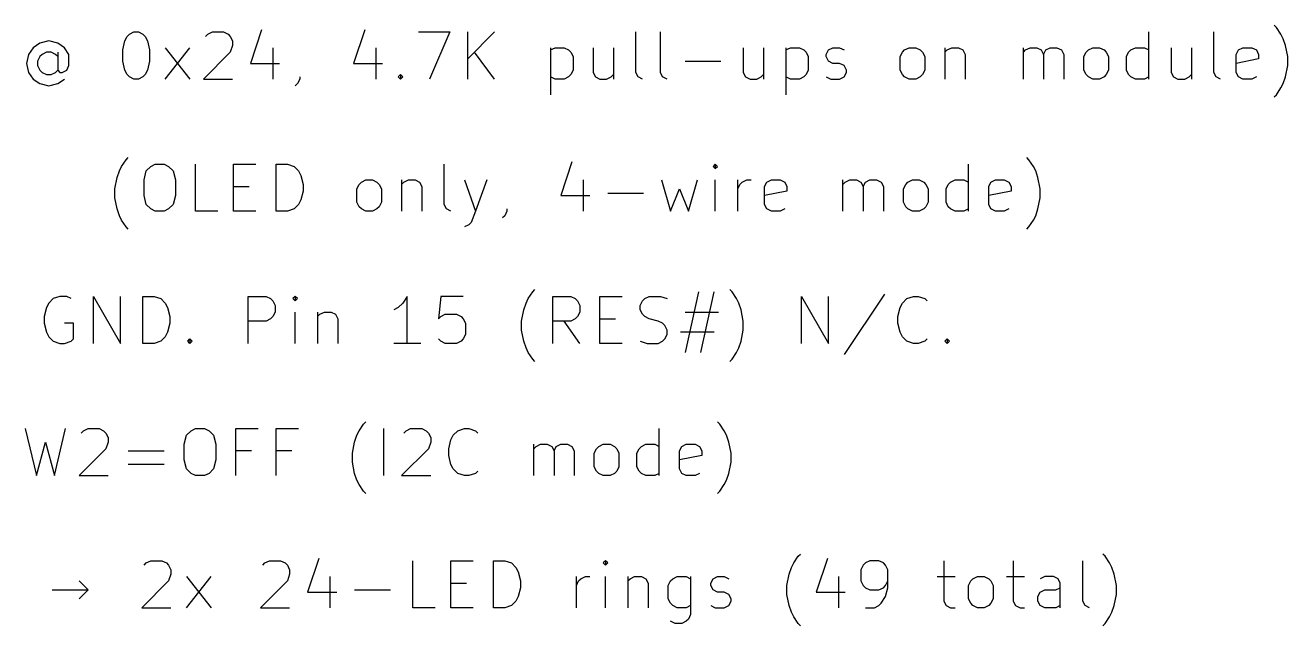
# Model space of a CAD drawing. Extents: x -0.4 to 16.1, y -11.3 to -0.4.
# Drawn here: x 1.675 to 3.555, y -8.513 to -7.619 of the extents above; entities that cross this region are included whole.
import ezdxf

# ---------------------------------------------------------------- set-up
doc = ezdxf.new("R2010")
doc.units = 0
doc.header["$MEASUREMENT"] = 0
doc.layers.add('BLUE3', color=171, linetype='CONTINUOUS')

msp = doc.modelspace()

# ---------------------------------------------------------------- linework, layer by layer
at = {"layer": 'BLUE3', "linetype": 'CONTINUOUS'}
for p, q in [((1.8267, -7.6359), (1.8301, -7.6325)), ((1.8301, -7.6325), (1.8368, -7.6292)), ((1.8368, -7.6292), (1.8434, -7.6292)), ((1.8434, -7.6292), (1.8501, -7.6325)), ((1.8501, -7.6325), (1.8534, -7.6359)), ((1.9435, -7.6359), (1.9469, -7.6325)), ((1.9469, -7.6325), (1.9536, -7.6292)), ((1.9536, -7.6292), (1.9702, -7.6292)), ((1.9702, -7.6292), (1.9769, -7.6325)), ((1.9769, -7.6325), (1.9803, -7.6359)), ((2.027, -7.6259), (2.0103, -7.6759)), ((2.1805, -7.6259), (2.1638, -7.6759)), ((2.2606, -7.6292), (2.3073, -7.6292)), ((2.3073, -7.6292), (2.2772, -7.6993)), ((2.334, -7.6993), (2.334, -7.6292)), ((2.374, -7.6292), (2.334, -7.6693)), ((2.5843, -7.6893), (2.5843, -7.6292)), ((2.621, -7.6893), (2.621, -7.6292)), ((3.3485, -7.6993), (3.3485, -7.6292)), ((3.4452, -7.6893), (3.4452, -7.6292)), ((3.5387, -7.6225), (3.5353, -7.6192)), ((3.5453, -7.6325), (3.5387, -7.6225)), ((3.5487, -7.6392), (3.5453, -7.6325)), ((1.6866, -7.6526), (1.6799, -7.6626)), ((1.6966, -7.6459), (1.6866, -7.6526)), ((1.7099, -7.6426), (1.6966, -7.6459)), ((1.7233, -7.6459), (1.7099, -7.6426)), ((1.7333, -7.6526), (1.7233, -7.6459)), ((1.74, -7.6626), (1.7333, -7.6526)), ((1.8201, -7.6559), (1.8234, -7.6426)), ((1.8234, -7.6426), (1.8267, -7.6359)), ((1.8534, -7.6359), (1.8568, -7.6426)), ((1.8568, -7.6426), (1.8601, -7.6559)), ((1.8835, -7.6993), (1.9202, -7.6526)), ((1.8835, -7.6526), (1.9202, -7.6993)), ((1.9803, -7.6359), (1.9836, -7.6426)), ((1.9836, -7.6492), (1.9803, -7.6592)), ((1.9836, -7.6426), (1.9836, -7.6492)), ((2.0437, -7.6526), (2.0437, -7.6993)), ((2.1972, -7.6526), (2.1972, -7.6993)), ((2.4574, -7.6526), (2.4574, -7.7226)), ((2.4574, -7.6559), (2.4641, -7.6526)), ((2.4641, -7.6526), (2.4775, -7.6526)), ((2.4775, -7.6526), (2.4841, -7.6559)), ((2.5209, -7.6526), (2.5209, -7.6893)), ((2.5509, -7.6526), (2.5509, -7.6993)), ((2.7444, -7.6526), (2.7444, -7.6893)), ((2.7745, -7.6526), (2.7745, -7.6993)), ((2.8078, -7.6526), (2.8078, -7.7226)), ((2.8078, -7.6559), (2.8145, -7.6526)), ((2.8145, -7.6526), (2.8279, -7.6526)), ((2.8279, -7.6526), (2.8345, -7.6559)), ((2.8713, -7.6559), (2.8779, -7.6526)), ((2.8779, -7.6526), (2.8879, -7.6526)), ((2.8879, -7.6526), (2.8946, -7.6559)), ((2.9847, -7.6559), (2.9914, -7.6526)), ((2.9914, -7.6526), (3.0014, -7.6526)), ((3.0014, -7.6526), (3.0081, -7.6559)), ((3.0448, -7.6526), (3.0448, -7.6993)), ((3.0481, -7.6559), (3.0548, -7.6526)), ((3.0548, -7.6526), (3.0648, -7.6526)), ((3.0648, -7.6526), (3.0715, -7.6559)), ((3.1616, -7.6993), (3.1616, -7.6526)), ((3.1649, -7.6559), (3.1716, -7.6526)), ((3.1716, -7.6526), (3.1816, -7.6526)), ((3.1816, -7.6526), (3.1883, -7.6559)), ((3.195, -7.6559), (3.2016, -7.6526)), ((3.2016, -7.6526), (3.2116, -7.6526)), ((3.2116, -7.6526), (3.2183, -7.6559)), ((3.2584, -7.6559), (3.265, -7.6526)), ((3.265, -7.6526), (3.275, -7.6526)), ((3.275, -7.6526), (3.2817, -7.6559)), ((3.3218, -7.6559), (3.3284, -7.6526)), ((3.3284, -7.6526), (3.3418, -7.6526)), ((3.3418, -7.6526), (3.3485, -7.6559)), ((3.3818, -7.6526), (3.3818, -7.6893)), ((3.4119, -7.6526), (3.4119, -7.6993)), ((3.4819, -7.6559), (3.4886, -7.6526)), ((3.4886, -7.6526), (3.502, -7.6526)), ((3.502, -7.6526), (3.5086, -7.6559)), ((3.552, -7.6492), (3.5487, -7.6392)), ((3.5554, -7.6659), (3.552, -7.6492)), ((1.6799, -7.6626), (1.6766, -7.6759)), ((1.6966, -7.6659), (1.6933, -7.6726)), ((1.6999, -7.6626), (1.6966, -7.6659)), ((1.7066, -7.6592), (1.6999, -7.6626)), ((1.7133, -7.6592), (1.7066, -7.6592)), ((1.72, -7.6626), (1.7133, -7.6592)), ((1.7233, -7.6659), (1.72, -7.6626)), ((1.7233, -7.6592), (1.7233, -7.6859)), ((1.74, -7.6793), (1.74, -7.6626)), ((1.8201, -7.6726), (1.8201, -7.6559)), ((1.8601, -7.6559), (1.8601, -7.6726)), ((1.9803, -7.6592), (1.9402, -7.6993)), ((2.374, -7.6993), (2.344, -7.6592)), ((2.4841, -7.6559), (2.4875, -7.6592)), ((2.4875, -7.6592), (2.4908, -7.6659)), ((2.4908, -7.6659), (2.4908, -7.6859)), ((2.8345, -7.6559), (2.8379, -7.6592)), ((2.8379, -7.6592), (2.8412, -7.6659)), ((2.8412, -7.6659), (2.8412, -7.6859)), ((2.8679, -7.6626), (2.8713, -7.6559)), ((2.8679, -7.6659), (2.8679, -7.6626)), ((2.8713, -7.6726), (2.8679, -7.6659)), ((2.978, -7.6659), (2.9814, -7.6592)), ((2.978, -7.6859), (2.978, -7.6659)), ((2.9814, -7.6592), (2.9847, -7.6559)), ((3.0081, -7.6559), (3.0114, -7.6592)), ((3.0114, -7.6592), (3.0147, -7.6659)), ((3.0147, -7.6659), (3.0147, -7.6859)), ((3.0448, -7.6592), (3.0481, -7.6559)), ((3.0715, -7.6559), (3.0748, -7.6626)), ((3.0748, -7.6626), (3.0748, -7.6993)), ((3.1616, -7.6592), (3.1649, -7.6559)), ((3.1883, -7.6559), (3.1916, -7.6626)), ((3.1916, -7.6626), (3.195, -7.6559)), ((3.1916, -7.6626), (3.1916, -7.6993)), ((3.2183, -7.6559), (3.2216, -7.6626)), ((3.2216, -7.6626), (3.2216, -7.6993)), ((3.2517, -7.6659), (3.255, -7.6592)), ((3.2517, -7.6859), (3.2517, -7.6659)), ((3.255, -7.6592), (3.2584, -7.6559)), ((3.2817, -7.6559), (3.2851, -7.6592)), ((3.2851, -7.6592), (3.2884, -7.6659)), ((3.2884, -7.6659), (3.2884, -7.6859)), ((3.3151, -7.6659), (3.3184, -7.6592)), ((3.3151, -7.6859), (3.3151, -7.6659)), ((3.3184, -7.6592), (3.3218, -7.6559)), ((3.4786, -7.6626), (3.4819, -7.6559)), ((3.4786, -7.6893), (3.4786, -7.6626)), ((3.512, -7.6693), (3.4786, -7.6759)), ((3.5086, -7.6559), (3.512, -7.6626)), ((3.512, -7.6626), (3.512, -7.6693)), ((3.5554, -7.6793), (3.5554, -7.6659)), ((1.6766, -7.6759), (1.6799, -7.6893)), ((1.6799, -7.6893), (1.6866, -7.6993)), ((1.6933, -7.6726), (1.6933, -7.6793)), ((1.6933, -7.6793), (1.6966, -7.6859)), ((1.6966, -7.6859), (1.6999, -7.6893)), ((1.6999, -7.6893), (1.7066, -7.6926)), ((1.7133, -7.6926), (1.72, -7.6893)), ((1.72, -7.6893), (1.7233, -7.6859)), ((1.7233, -7.6859), (1.7266, -7.6893)), ((1.7266, -7.6893), (1.73, -7.6893)), ((1.73, -7.6893), (1.7366, -7.6859)), ((1.7366, -7.6859), (1.74, -7.6793)), ((1.8234, -7.6859), (1.8201, -7.6726)), ((1.8267, -7.6926), (1.8234, -7.6859)), ((1.8568, -7.6859), (1.8534, -7.6926)), ((1.8601, -7.6726), (1.8568, -7.6859)), ((2.0103, -7.6759), (2.0537, -7.6759)), ((2.1638, -7.6759), (2.2072, -7.6759)), ((2.4908, -7.6859), (2.4875, -7.6926)), ((2.5209, -7.6893), (2.5242, -7.6959)), ((2.5876, -7.6959), (2.5843, -7.6893)), ((2.6243, -7.6959), (2.621, -7.6893)), ((2.6577, -7.6726), (2.7111, -7.6726)), ((2.7444, -7.6893), (2.7478, -7.6959)), ((2.8412, -7.6859), (2.8379, -7.6926)), ((2.8779, -7.6759), (2.8713, -7.6726)), ((2.8879, -7.6759), (2.8779, -7.6759)), ((2.8946, -7.6793), (2.8879, -7.6759)), ((2.8979, -7.6859), (2.8946, -7.6793)), ((2.8946, -7.6959), (2.8979, -7.6893)), ((2.8979, -7.6893), (2.8979, -7.6859)), ((2.9814, -7.6926), (2.978, -7.6859)), ((3.0147, -7.6859), (3.0114, -7.6926)), ((3.255, -7.6926), (3.2517, -7.6859)), ((3.2884, -7.6859), (3.2851, -7.6926)), ((3.3184, -7.6926), (3.3151, -7.6859)), ((3.3818, -7.6893), (3.3852, -7.6959)), ((3.4486, -7.6959), (3.4452, -7.6893)), ((3.4819, -7.6959), (3.4786, -7.6893)), ((3.552, -7.6959), (3.5554, -7.6793)), ((1.6866, -7.6993), (1.6966, -7.706)), ((1.6966, -7.706), (1.7099, -7.7093)), ((1.7066, -7.6926), (1.7133, -7.6926)), ((1.7099, -7.7093), (1.7233, -7.706)), ((1.7233, -7.706), (1.7333, -7.6993)), ((1.8301, -7.6959), (1.8267, -7.6926)), ((1.8368, -7.6993), (1.8301, -7.6959)), ((1.8434, -7.6993), (1.8368, -7.6993)), ((1.8501, -7.6959), (1.8434, -7.6993)), ((1.8534, -7.6926), (1.8501, -7.6959)), ((1.9402, -7.6993), (1.9836, -7.6993)), ((2.0804, -7.706), (2.077, -7.7093)), ((2.0837, -7.6993), (2.0804, -7.706)), ((2.0837, -7.6959), (2.0837, -7.6993)), ((2.2305, -7.6959), (2.2339, -7.6926)), ((2.2339, -7.6993), (2.2305, -7.6959)), ((2.2339, -7.6926), (2.2372, -7.6959)), ((2.2339, -7.6926), (2.2339, -7.6993)), ((2.2372, -7.6959), (2.2339, -7.6993)), ((2.4641, -7.6993), (2.4574, -7.6959)), ((2.4775, -7.6993), (2.4641, -7.6993)), ((2.4841, -7.6959), (2.4775, -7.6993)), ((2.4875, -7.6926), (2.4841, -7.6959)), ((2.5242, -7.6959), (2.5309, -7.6993)), ((2.5309, -7.6993), (2.5409, -7.6993)), ((2.5409, -7.6993), (2.5476, -7.6959)), ((2.5476, -7.6959), (2.5509, -7.6926)), ((2.5943, -7.6993), (2.5876, -7.6959)), ((2.631, -7.6993), (2.6243, -7.6959)), ((2.7478, -7.6959), (2.7544, -7.6993)), ((2.7544, -7.6993), (2.7645, -7.6993)), ((2.7645, -7.6993), (2.7711, -7.6959)), ((2.7711, -7.6959), (2.7745, -7.6926)), ((2.8145, -7.6993), (2.8078, -7.6959)), ((2.8279, -7.6993), (2.8145, -7.6993)), ((2.8345, -7.6959), (2.8279, -7.6993)), ((2.8379, -7.6926), (2.8345, -7.6959)), ((2.8679, -7.6959), (2.8746, -7.6993)), ((2.8746, -7.6993), (2.8879, -7.6993)), ((2.8879, -7.6993), (2.8946, -7.6959)), ((2.9847, -7.6959), (2.9814, -7.6926)), ((2.9914, -7.6993), (2.9847, -7.6959)), ((3.0014, -7.6993), (2.9914, -7.6993)), ((3.0081, -7.6959), (3.0014, -7.6993)), ((3.0114, -7.6926), (3.0081, -7.6959)), ((3.2584, -7.6959), (3.255, -7.6926)), ((3.265, -7.6993), (3.2584, -7.6959)), ((3.275, -7.6993), (3.265, -7.6993)), ((3.2817, -7.6959), (3.275, -7.6993)), ((3.2851, -7.6926), (3.2817, -7.6959)), ((3.3218, -7.6959), (3.3184, -7.6926)), ((3.3284, -7.6993), (3.3218, -7.6959)), ((3.3418, -7.6993), (3.3284, -7.6993)), ((3.3485, -7.6959), (3.3418, -7.6993)), ((3.3852, -7.6959), (3.3918, -7.6993)), ((3.3918, -7.6993), (3.4019, -7.6993)), ((3.4019, -7.6993), (3.4085, -7.6959)), ((3.4085, -7.6959), (3.4119, -7.6926)), ((3.4552, -7.6993), (3.4486, -7.6959)), ((3.4886, -7.6993), (3.4819, -7.6959)), ((3.502, -7.6993), (3.4886, -7.6993)), ((3.5086, -7.6959), (3.502, -7.6993)), ((3.5453, -7.7126), (3.5487, -7.706)), ((3.5487, -7.706), (3.552, -7.6959)), ((3.5353, -7.726), (3.5387, -7.7226)), ((3.5387, -7.7226), (3.5453, -7.7126)), ((1.8184, -7.8294), (1.8251, -7.8194)), ((1.8251, -7.8194), (1.8284, -7.816)), ((3.1699, -7.8194), (3.1666, -7.816)), ((3.1766, -7.8294), (3.1699, -7.8194)), ((1.8117, -7.8461), (1.8151, -7.8361)), ((1.8151, -7.8361), (1.8184, -7.8294)), ((1.8518, -7.8494), (1.8551, -7.8361)), ((1.8551, -7.8361), (1.8618, -7.8294)), ((1.8618, -7.8294), (1.8685, -7.8261)), ((1.8685, -7.8261), (1.8818, -7.8261)), ((1.8818, -7.8261), (1.8885, -7.8294)), ((1.8885, -7.8294), (1.8952, -7.8361)), ((1.8952, -7.8361), (1.8985, -7.8494)), ((1.9285, -7.8961), (1.9285, -7.8261)), ((1.9853, -7.8961), (1.9853, -7.8261)), ((1.9853, -7.8261), (2.0186, -7.8261)), ((2.0487, -7.8961), (2.0487, -7.8261)), ((2.0487, -7.8261), (2.0654, -7.8261)), ((2.0654, -7.8261), (2.0754, -7.8294)), ((2.0754, -7.8294), (2.082, -7.8361)), ((2.082, -7.8361), (2.0854, -7.8427)), ((2.2989, -7.8861), (2.2989, -7.8261)), ((2.4892, -7.8227), (2.4725, -7.8728)), ((2.7027, -7.8261), (2.6994, -7.8294)), ((2.6994, -7.8294), (2.7027, -7.8327)), ((2.7061, -7.8294), (2.7027, -7.8261)), ((2.7027, -7.8261), (2.7027, -7.8327)), ((2.7027, -7.8327), (2.7061, -7.8294)), ((3.0798, -7.8961), (3.0798, -7.8261)), ((3.1799, -7.8361), (3.1766, -7.8294)), ((3.1833, -7.8461), (3.1799, -7.8361)), ((1.8084, -7.8628), (1.8117, -7.8461)), ((1.8518, -7.8728), (1.8518, -7.8494)), ((1.8985, -7.8494), (1.8985, -7.8728)), ((1.9853, -7.8594), (2.0086, -7.8594)), ((2.0854, -7.8427), (2.0887, -7.8561)), ((2.0887, -7.8561), (2.0887, -7.8661)), ((2.1688, -7.8628), (2.1721, -7.8561)), ((2.1721, -7.8561), (2.1755, -7.8528)), ((2.1755, -7.8528), (2.1821, -7.8494)), ((2.1821, -7.8494), (2.1922, -7.8494)), ((2.1922, -7.8494), (2.1988, -7.8528)), ((2.1988, -7.8528), (2.2022, -7.8561)), ((2.2022, -7.8561), (2.2055, -7.8628)), ((2.2355, -7.8494), (2.2355, -7.8961)), ((2.2355, -7.8561), (2.2389, -7.8528)), ((2.2389, -7.8528), (2.2456, -7.8494)), ((2.2456, -7.8494), (2.2556, -7.8494)), ((2.2556, -7.8494), (2.2622, -7.8528)), ((2.2622, -7.8528), (2.2656, -7.8594)), ((2.2656, -7.8594), (2.2656, -7.8961)), ((2.329, -7.8494), (2.3457, -7.8961)), ((2.3624, -7.8494), (2.3457, -7.8961)), ((2.5058, -7.8494), (2.5058, -7.8961)), ((2.6226, -7.8494), (2.636, -7.8961)), ((2.6627, -7.8961), (2.676, -7.8494)), ((2.7027, -7.8961), (2.7027, -7.8494)), ((2.7361, -7.8961), (2.7361, -7.8494)), ((2.7361, -7.8628), (2.7394, -7.8561)), ((2.7394, -7.8561), (2.7428, -7.8528)), ((2.7428, -7.8528), (2.7495, -7.8494)), ((2.7495, -7.8494), (2.7561, -7.8494)), ((2.7761, -7.8594), (2.7795, -7.8528)), ((2.7761, -7.8861), (2.7761, -7.8594)), ((2.7795, -7.8528), (2.7862, -7.8494)), ((2.7862, -7.8494), (2.7995, -7.8494)), ((2.7995, -7.8494), (2.8062, -7.8528)), ((2.8062, -7.8528), (2.8095, -7.8594)), ((2.8095, -7.8594), (2.8095, -7.8661)), ((2.8929, -7.8961), (2.8929, -7.8494)), ((2.8929, -7.8561), (2.8963, -7.8528)), ((2.8963, -7.8528), (2.903, -7.8494)), ((2.903, -7.8494), (2.913, -7.8494)), ((2.913, -7.8494), (2.9196, -7.8528)), ((2.9196, -7.8528), (2.923, -7.8594)), ((2.923, -7.8594), (2.9263, -7.8528)), ((2.923, -7.8594), (2.923, -7.8961)), ((2.9263, -7.8528), (2.933, -7.8494)), ((2.933, -7.8494), (2.943, -7.8494)), ((2.943, -7.8494), (2.9497, -7.8528)), ((2.9497, -7.8528), (2.953, -7.8594)), ((2.953, -7.8594), (2.953, -7.8961)), ((2.983, -7.8628), (2.9864, -7.8561)), ((2.9864, -7.8561), (2.9897, -7.8528)), ((2.9897, -7.8528), (2.9964, -7.8494)), ((2.9964, -7.8494), (3.0064, -7.8494)), ((3.0064, -7.8494), (3.0131, -7.8528)), ((3.0131, -7.8528), (3.0164, -7.8561)), ((3.0164, -7.8561), (3.0198, -7.8628)), ((3.0465, -7.8628), (3.0498, -7.8561)), ((3.0498, -7.8561), (3.0531, -7.8528)), ((3.0531, -7.8528), (3.0598, -7.8494)), ((3.0598, -7.8494), (3.0731, -7.8494)), ((3.0731, -7.8494), (3.0798, -7.8528)), ((3.1099, -7.8594), (3.1132, -7.8528)), ((3.1099, -7.8861), (3.1099, -7.8594)), ((3.1132, -7.8528), (3.1199, -7.8494)), ((3.1199, -7.8494), (3.1332, -7.8494)), ((3.1332, -7.8494), (3.1399, -7.8528)), ((3.1399, -7.8528), (3.1432, -7.8594)), ((3.1432, -7.8594), (3.1432, -7.8661)), ((3.1866, -7.8628), (3.1833, -7.8461)), ((1.8084, -7.8761), (1.8084, -7.8628)), ((1.8117, -7.8928), (1.8084, -7.8761)), ((1.8551, -7.8861), (1.8518, -7.8728)), ((1.8985, -7.8728), (1.8952, -7.8861)), ((2.0887, -7.8661), (2.0854, -7.8794)), ((2.1688, -7.8828), (2.1688, -7.8628)), ((2.2055, -7.8628), (2.2055, -7.8828)), ((2.4725, -7.8728), (2.5159, -7.8728)), ((2.5426, -7.8694), (2.5959, -7.8694)), ((2.636, -7.8961), (2.6493, -7.8628)), ((2.6493, -7.8628), (2.6627, -7.8961)), ((2.8095, -7.8661), (2.7761, -7.8728)), ((2.983, -7.8828), (2.983, -7.8628)), ((3.0198, -7.8628), (3.0198, -7.8828)), ((3.0465, -7.8828), (3.0465, -7.8628)), ((3.1432, -7.8661), (3.1099, -7.8728)), ((3.1833, -7.8928), (3.1866, -7.8761)), ((3.1866, -7.8761), (3.1866, -7.8628)), ((1.8151, -7.9028), (1.8117, -7.8928)), ((1.8618, -7.8928), (1.8551, -7.8861)), ((1.8685, -7.8961), (1.8618, -7.8928)), ((1.8818, -7.8961), (1.8685, -7.8961)), ((1.8885, -7.8928), (1.8818, -7.8961)), ((1.8952, -7.8861), (1.8885, -7.8928)), ((1.9619, -7.8961), (1.9285, -7.8961)), ((2.0186, -7.8961), (1.9853, -7.8961)), ((2.0654, -7.8961), (2.0487, -7.8961)), ((2.0754, -7.8928), (2.0654, -7.8961)), ((2.082, -7.8861), (2.0754, -7.8928)), ((2.0854, -7.8794), (2.082, -7.8861)), ((2.1721, -7.8895), (2.1688, -7.8828)), ((2.1755, -7.8928), (2.1721, -7.8895)), ((2.1821, -7.8961), (2.1755, -7.8928)), ((2.1922, -7.8961), (2.1821, -7.8961)), ((2.1988, -7.8928), (2.1922, -7.8961)), ((2.2022, -7.8895), (2.1988, -7.8928)), ((2.2055, -7.8828), (2.2022, -7.8895)), ((2.3023, -7.8928), (2.2989, -7.8861)), ((2.309, -7.8961), (2.3023, -7.8928)), ((2.3457, -7.8961), (2.339, -7.9128)), ((2.3924, -7.8961), (2.3891, -7.9028)), ((2.3924, -7.8928), (2.3924, -7.8961)), ((2.7795, -7.8928), (2.7761, -7.8861)), ((2.7862, -7.8961), (2.7795, -7.8928)), ((2.7995, -7.8961), (2.7862, -7.8961)), ((2.8062, -7.8928), (2.7995, -7.8961)), ((2.9864, -7.8895), (2.983, -7.8828)), ((2.9897, -7.8928), (2.9864, -7.8895)), ((2.9964, -7.8961), (2.9897, -7.8928)), ((3.0064, -7.8961), (2.9964, -7.8961)), ((3.0131, -7.8928), (3.0064, -7.8961)), ((3.0164, -7.8895), (3.0131, -7.8928)), ((3.0198, -7.8828), (3.0164, -7.8895)), ((3.0498, -7.8895), (3.0465, -7.8828)), ((3.0531, -7.8928), (3.0498, -7.8895)), ((3.0598, -7.8961), (3.0531, -7.8928)), ((3.0731, -7.8961), (3.0598, -7.8961)), ((3.0798, -7.8928), (3.0731, -7.8961)), ((3.1132, -7.8928), (3.1099, -7.8861)), ((3.1199, -7.8961), (3.1132, -7.8928)), ((3.1332, -7.8961), (3.1199, -7.8961)), ((3.1399, -7.8928), (3.1332, -7.8961)), ((3.1799, -7.9028), (3.1833, -7.8928)), ((1.8184, -7.9095), (1.8151, -7.9028)), ((1.8251, -7.9195), (1.8184, -7.9095)), ((2.3357, -7.9162), (2.329, -7.9195)), ((2.339, -7.9128), (2.3357, -7.9162)), ((2.3891, -7.9028), (2.3857, -7.9061)), ((3.1699, -7.9195), (3.1766, -7.9095)), ((3.1766, -7.9095), (3.1799, -7.9028)), ((1.8284, -7.9228), (1.8251, -7.9195)), ((3.1666, -7.9228), (3.1699, -7.9195)), ((1.7166, -8.0262), (1.71, -8.0329)), ((1.7266, -8.0229), (1.7166, -8.0262)), ((1.7366, -8.0229), (1.7266, -8.0229)), ((1.7433, -8.0262), (1.7366, -8.0229)), ((1.7767, -8.093), (1.7767, -8.0229)), ((1.7767, -8.0229), (1.8167, -8.093)), ((1.8167, -8.093), (1.8167, -8.0229)), ((1.8501, -8.093), (1.8501, -8.0229)), ((1.8501, -8.0229), (1.8668, -8.0229)), ((1.8668, -8.0229), (1.8768, -8.0262)), ((1.8768, -8.0262), (1.8835, -8.0329)), ((2.007, -8.093), (2.007, -8.0229)), ((2.007, -8.0229), (2.0337, -8.0229)), ((2.0337, -8.0229), (2.0403, -8.0262)), ((2.0403, -8.0262), (2.0437, -8.0296)), ((2.077, -8.0229), (2.0737, -8.0262)), ((2.0737, -8.0262), (2.077, -8.0296)), ((2.0804, -8.0262), (2.077, -8.0229)), ((2.077, -8.0229), (2.077, -8.0296)), ((2.077, -8.0296), (2.0804, -8.0262)), ((2.2439, -8.0229), (2.2372, -8.0329)), ((2.2439, -8.093), (2.2439, -8.0229)), ((2.2939, -8.0229), (2.2906, -8.0563)), ((2.3273, -8.0229), (2.2939, -8.0229)), ((2.4208, -8.0329), (2.4241, -8.0262)), ((2.4241, -8.0262), (2.4308, -8.0162)), ((2.4308, -8.0162), (2.4341, -8.0129)), ((2.4608, -8.093), (2.4608, -8.0229)), ((2.4608, -8.0229), (2.4875, -8.0229)), ((2.4875, -8.0229), (2.4942, -8.0262)), ((2.4942, -8.0262), (2.4975, -8.0296)), ((2.5309, -8.093), (2.5309, -8.0229)), ((2.5309, -8.0229), (2.5642, -8.0229)), ((2.5943, -8.0296), (2.5976, -8.0262)), ((2.5976, -8.0262), (2.6043, -8.0229)), ((2.6043, -8.0229), (2.621, -8.0229)), ((2.621, -8.0229), (2.631, -8.0262)), ((2.6777, -8.0162), (2.6577, -8.1063)), ((2.681, -8.1063), (2.7011, -8.0162)), ((2.7278, -8.0162), (2.7244, -8.0129)), ((2.7344, -8.0262), (2.7278, -8.0162)), ((2.7378, -8.0329), (2.7344, -8.0262)), ((2.8312, -8.093), (2.8312, -8.0229)), ((2.8312, -8.0229), (2.8713, -8.093)), ((2.8713, -8.093), (2.8713, -8.0229)), ((2.9547, -8.0196), (2.8946, -8.1097)), ((2.9814, -8.0329), (2.9881, -8.0262)), ((2.9881, -8.0262), (2.9981, -8.0229)), ((2.9981, -8.0229), (3.0047, -8.0229)), ((3.0047, -8.0229), (3.0148, -8.0262)), ((3.0148, -8.0262), (3.0181, -8.0296)), ((1.7066, -8.0396), (1.7033, -8.0529)), ((1.71, -8.0329), (1.7066, -8.0396)), ((1.8835, -8.0329), (1.8868, -8.0396)), ((1.8868, -8.0396), (1.8902, -8.0529)), ((2.0437, -8.0296), (2.047, -8.0363)), ((2.047, -8.0463), (2.0437, -8.0529)), ((2.047, -8.0363), (2.047, -8.0463)), ((2.077, -8.093), (2.077, -8.0463)), ((2.1104, -8.0463), (2.1104, -8.093)), ((2.1137, -8.0496), (2.1204, -8.0463)), ((2.1204, -8.0463), (2.1304, -8.0463)), ((2.1304, -8.0463), (2.1371, -8.0496)), ((2.2305, -8.0396), (2.2239, -8.0429)), ((2.2372, -8.0329), (2.2305, -8.0396)), ((2.4141, -8.0596), (2.4174, -8.0429)), ((2.4174, -8.0429), (2.4208, -8.0329)), ((2.4975, -8.0296), (2.5008, -8.0363)), ((2.5008, -8.0463), (2.4975, -8.0529)), ((2.5008, -8.0363), (2.5008, -8.0463)), ((2.5909, -8.0363), (2.5943, -8.0296)), ((2.5909, -8.0429), (2.5909, -8.0363)), ((2.5943, -8.0496), (2.5909, -8.0429)), ((2.6577, -8.0463), (2.7077, -8.0463)), ((2.7411, -8.0429), (2.7378, -8.0329)), ((2.7444, -8.0596), (2.7411, -8.0429)), ((2.9747, -8.0529), (2.9781, -8.0396)), ((2.9781, -8.0396), (2.9814, -8.0329)), ((1.7033, -8.0529), (1.7033, -8.063)), ((1.7033, -8.063), (1.7066, -8.0763)), ((1.7467, -8.063), (1.7333, -8.063)), ((1.7467, -8.0863), (1.7467, -8.063)), ((1.8902, -8.063), (1.8868, -8.0763)), ((1.8902, -8.0529), (1.8902, -8.063)), ((2.0337, -8.0596), (2.007, -8.0596)), ((2.0403, -8.0563), (2.0337, -8.0596)), ((2.0437, -8.0529), (2.0403, -8.0563)), ((2.1104, -8.0529), (2.1137, -8.0496)), ((2.1371, -8.0496), (2.1404, -8.0563)), ((2.1404, -8.0563), (2.1404, -8.093)), ((2.2906, -8.0563), (2.2939, -8.0529)), ((2.2939, -8.0529), (2.3006, -8.0496)), ((2.3006, -8.0496), (2.3173, -8.0496)), ((2.3173, -8.0496), (2.324, -8.0529)), ((2.324, -8.0529), (2.3273, -8.0563)), ((2.3273, -8.0563), (2.3306, -8.063)), ((2.3306, -8.063), (2.3306, -8.0796)), ((2.4141, -8.073), (2.4141, -8.0596)), ((2.4875, -8.0596), (2.4608, -8.0596)), ((2.5008, -8.093), (2.4775, -8.0596)), ((2.4942, -8.0563), (2.4875, -8.0596)), ((2.4975, -8.0529), (2.4942, -8.0563)), ((2.5309, -8.0563), (2.5542, -8.0563)), ((2.5976, -8.0529), (2.5943, -8.0496)), ((2.6043, -8.0563), (2.5976, -8.0529)), ((2.6176, -8.0596), (2.6043, -8.0563)), ((2.6243, -8.063), (2.6176, -8.0596)), ((2.6277, -8.0663), (2.6243, -8.063)), ((2.631, -8.073), (2.6277, -8.0663)), ((2.7444, -8.073), (2.7444, -8.0596)), ((2.9747, -8.063), (2.9747, -8.0529)), ((2.9781, -8.0763), (2.9747, -8.063)), ((1.7066, -8.0763), (1.71, -8.083)), ((1.71, -8.083), (1.7166, -8.0896)), ((1.8835, -8.083), (1.8768, -8.0896)), ((1.8868, -8.0763), (1.8835, -8.083)), ((2.3306, -8.0796), (2.3273, -8.0863)), ((2.4174, -8.0896), (2.4141, -8.073)), ((2.6277, -8.0863), (2.631, -8.0796)), ((2.631, -8.0796), (2.631, -8.073)), ((2.7011, -8.0763), (2.651, -8.0763)), ((2.7411, -8.0896), (2.7444, -8.073)), ((2.9814, -8.083), (2.9781, -8.0763)), ((2.9881, -8.0896), (2.9814, -8.083)), ((1.7166, -8.0896), (1.7266, -8.093)), ((1.7266, -8.093), (1.7333, -8.093)), ((1.7333, -8.093), (1.7433, -8.0896)), ((1.7433, -8.0896), (1.7467, -8.0863)), ((1.8668, -8.093), (1.8501, -8.093)), ((1.8768, -8.0896), (1.8668, -8.093)), ((1.9169, -8.0896), (1.9202, -8.0863)), ((1.9202, -8.093), (1.9169, -8.0896)), ((1.9202, -8.0863), (1.9235, -8.0896)), ((1.9202, -8.0863), (1.9202, -8.093)), ((1.9235, -8.0896), (1.9202, -8.093)), ((2.2639, -8.093), (2.2239, -8.093)), ((2.2939, -8.0896), (2.2906, -8.0863)), ((2.3006, -8.093), (2.2939, -8.0896)), ((2.3173, -8.093), (2.3006, -8.093)), ((2.324, -8.0896), (2.3173, -8.093)), ((2.3273, -8.0863), (2.324, -8.0896)), ((2.4208, -8.0997), (2.4174, -8.0896)), ((2.4241, -8.1063), (2.4208, -8.0997)), ((2.5642, -8.093), (2.5309, -8.093)), ((2.5909, -8.0896), (2.601, -8.093)), ((2.601, -8.093), (2.6176, -8.093)), ((2.6176, -8.093), (2.6243, -8.0896)), ((2.6243, -8.0896), (2.6277, -8.0863)), ((2.7344, -8.1063), (2.7378, -8.0997)), ((2.7378, -8.0997), (2.7411, -8.0896)), ((2.9981, -8.093), (2.9881, -8.0896)), ((3.0047, -8.093), (2.9981, -8.093)), ((3.0148, -8.0896), (3.0047, -8.093)), ((3.0181, -8.0863), (3.0148, -8.0896)), ((3.0448, -8.0896), (3.0481, -8.0863)), ((3.0481, -8.093), (3.0448, -8.0896)), ((3.0481, -8.0863), (3.0515, -8.0896)), ((3.0481, -8.0863), (3.0481, -8.093)), ((3.0515, -8.0896), (3.0481, -8.093)), ((2.4308, -8.1163), (2.4241, -8.1063)), ((2.4341, -8.1197), (2.4308, -8.1163)), ((2.7244, -8.1197), (2.7278, -8.1163)), ((2.7278, -8.1163), (2.7344, -8.1063)), ((2.1721, -8.2231), (2.1788, -8.2131)), ((2.1788, -8.2131), (2.1821, -8.2097)), ((2.7094, -8.2131), (2.7061, -8.2097)), ((2.7161, -8.2231), (2.7094, -8.2131)), ((1.6749, -8.2198), (1.6916, -8.2898)), ((1.7183, -8.2898), (1.735, -8.2198)), ((1.7583, -8.2264), (1.7617, -8.2231)), ((1.7617, -8.2231), (1.7684, -8.2198)), ((1.7684, -8.2198), (1.785, -8.2198)), ((1.785, -8.2198), (1.7917, -8.2231)), ((1.7917, -8.2231), (1.795, -8.2264)), ((1.795, -8.2264), (1.7984, -8.2331)), ((1.7984, -8.2331), (1.7984, -8.2398)), ((1.9118, -8.2431), (1.9152, -8.2298)), ((1.9152, -8.2298), (1.9219, -8.2231)), ((1.9219, -8.2231), (1.9285, -8.2198)), ((1.9285, -8.2198), (1.9419, -8.2198)), ((1.9419, -8.2198), (1.9486, -8.2231)), ((1.9486, -8.2231), (1.9552, -8.2298)), ((1.9552, -8.2298), (1.9586, -8.2431)), ((1.9886, -8.2898), (1.9886, -8.2198)), ((1.9886, -8.2198), (2.022, -8.2198)), ((2.0487, -8.2898), (2.0487, -8.2198)), ((2.0487, -8.2198), (2.082, -8.2198)), ((2.1655, -8.2398), (2.1688, -8.2298)), ((2.1688, -8.2298), (2.1721, -8.2231)), ((2.2088, -8.2898), (2.2088, -8.2198)), ((2.2389, -8.2264), (2.2422, -8.2231)), ((2.2422, -8.2231), (2.2489, -8.2198)), ((2.2489, -8.2198), (2.2656, -8.2198)), ((2.2656, -8.2198), (2.2722, -8.2231)), ((2.2722, -8.2231), (2.2756, -8.2264)), ((2.2756, -8.2264), (2.2789, -8.2331)), ((2.2789, -8.2331), (2.2789, -8.2398)), ((2.309, -8.2364), (2.3123, -8.2298)), ((2.3123, -8.2298), (2.319, -8.2231)), ((2.319, -8.2231), (2.329, -8.2198)), ((2.329, -8.2198), (2.3357, -8.2198)), ((2.3357, -8.2198), (2.3457, -8.2231)), ((2.3457, -8.2231), (2.349, -8.2264)), ((2.6193, -8.2898), (2.6193, -8.2198)), ((2.7194, -8.2298), (2.7161, -8.2231)), ((2.7228, -8.2398), (2.7194, -8.2298)), ((1.6916, -8.2898), (1.7049, -8.2398)), ((1.7049, -8.2398), (1.7183, -8.2898)), ((1.795, -8.2498), (1.755, -8.2898)), ((1.7984, -8.2398), (1.795, -8.2498)), ((1.8284, -8.2531), (1.8818, -8.2531)), ((1.9118, -8.2665), (1.9118, -8.2431)), ((1.9586, -8.2431), (1.9586, -8.2665)), ((2.012, -8.2531), (1.9886, -8.2531)), ((2.072, -8.2531), (2.0487, -8.2531)), ((2.1621, -8.2565), (2.1655, -8.2398)), ((2.2756, -8.2498), (2.2355, -8.2898)), ((2.2789, -8.2398), (2.2756, -8.2498)), ((2.3056, -8.2498), (2.309, -8.2364)), ((2.3056, -8.2598), (2.3056, -8.2498)), ((2.4324, -8.2898), (2.4324, -8.2431)), ((2.4324, -8.2498), (2.4358, -8.2465)), ((2.4358, -8.2465), (2.4424, -8.2431)), ((2.4424, -8.2431), (2.4524, -8.2431)), ((2.4524, -8.2431), (2.4591, -8.2465)), ((2.4591, -8.2465), (2.4625, -8.2531)), ((2.4625, -8.2531), (2.4658, -8.2465)), ((2.4625, -8.2531), (2.4625, -8.2898)), ((2.4658, -8.2465), (2.4725, -8.2431)), ((2.4725, -8.2431), (2.4825, -8.2431)), ((2.4825, -8.2431), (2.4892, -8.2465)), ((2.4892, -8.2465), (2.4925, -8.2531)), ((2.4925, -8.2531), (2.4925, -8.2898)), ((2.5225, -8.2565), (2.5259, -8.2498)), ((2.5259, -8.2498), (2.5292, -8.2465)), ((2.5292, -8.2465), (2.5359, -8.2431)), ((2.5359, -8.2431), (2.5459, -8.2431)), ((2.5459, -8.2431), (2.5526, -8.2465)), ((2.5526, -8.2465), (2.5559, -8.2498)), ((2.5559, -8.2498), (2.5592, -8.2565)), ((2.5859, -8.2565), (2.5893, -8.2498)), ((2.5893, -8.2498), (2.5926, -8.2465)), ((2.5926, -8.2465), (2.5993, -8.2431)), ((2.5993, -8.2431), (2.6126, -8.2431)), ((2.6126, -8.2431), (2.6193, -8.2465)), ((2.6493, -8.2531), (2.6527, -8.2465)), ((2.6493, -8.2798), (2.6493, -8.2531)), ((2.6527, -8.2465), (2.6594, -8.2431)), ((2.6594, -8.2431), (2.6727, -8.2431)), ((2.6727, -8.2431), (2.6794, -8.2465)), ((2.6794, -8.2465), (2.6827, -8.2531)), ((2.6827, -8.2531), (2.6827, -8.2598)), ((2.7261, -8.2565), (2.7228, -8.2398)), ((1.8818, -8.2731), (1.8284, -8.2731)), ((1.9152, -8.2798), (1.9118, -8.2665)), ((1.9586, -8.2665), (1.9552, -8.2798)), ((2.1621, -8.2698), (2.1621, -8.2565)), ((2.1655, -8.2865), (2.1621, -8.2698)), ((2.309, -8.2731), (2.3056, -8.2598)), ((2.3123, -8.2798), (2.309, -8.2731)), ((2.5225, -8.2765), (2.5225, -8.2565)), ((2.5592, -8.2565), (2.5592, -8.2765)), ((2.5859, -8.2765), (2.5859, -8.2565)), ((2.6827, -8.2598), (2.6493, -8.2665)), ((2.7228, -8.2865), (2.7261, -8.2698)), ((2.7261, -8.2698), (2.7261, -8.2565)), ((1.755, -8.2898), (1.7984, -8.2898)), ((1.9219, -8.2865), (1.9152, -8.2798)), ((1.9285, -8.2898), (1.9219, -8.2865)), ((1.9419, -8.2898), (1.9285, -8.2898)), ((1.9486, -8.2865), (1.9419, -8.2898)), ((1.9552, -8.2798), (1.9486, -8.2865)), ((2.1688, -8.2965), (2.1655, -8.2865)), ((2.2355, -8.2898), (2.2789, -8.2898)), ((2.319, -8.2865), (2.3123, -8.2798)), ((2.329, -8.2898), (2.319, -8.2865)), ((2.3357, -8.2898), (2.329, -8.2898)), ((2.3457, -8.2865), (2.3357, -8.2898)), ((2.349, -8.2832), (2.3457, -8.2865)), ((2.5259, -8.2832), (2.5225, -8.2765)), ((2.5292, -8.2865), (2.5259, -8.2832)), ((2.5359, -8.2898), (2.5292, -8.2865)), ((2.5459, -8.2898), (2.5359, -8.2898)), ((2.5526, -8.2865), (2.5459, -8.2898)), ((2.5559, -8.2832), (2.5526, -8.2865)), ((2.5592, -8.2765), (2.5559, -8.2832)), ((2.5893, -8.2832), (2.5859, -8.2765)), ((2.5926, -8.2865), (2.5893, -8.2832)), ((2.5993, -8.2898), (2.5926, -8.2865)), ((2.6126, -8.2898), (2.5993, -8.2898)), ((2.6193, -8.2865), (2.6126, -8.2898)), ((2.6527, -8.2865), (2.6493, -8.2798)), ((2.6594, -8.2898), (2.6527, -8.2865)), ((2.6727, -8.2898), (2.6594, -8.2898)), ((2.6794, -8.2865), (2.6727, -8.2898)), ((2.7194, -8.2965), (2.7228, -8.2865)), ((2.1721, -8.3032), (2.1688, -8.2965)), ((2.1788, -8.3132), (2.1721, -8.3032)), ((2.7094, -8.3132), (2.7161, -8.3032)), ((2.7161, -8.3032), (2.7194, -8.2965)), ((2.1821, -8.3165), (2.1788, -8.3132)), ((2.7061, -8.3165), (2.7094, -8.3132)), ((1.8518, -8.4233), (1.8551, -8.4199)), ((1.8551, -8.4199), (1.8618, -8.4166)), ((1.8618, -8.4166), (1.8785, -8.4166)), ((1.8785, -8.4166), (1.8851, -8.4199)), ((1.8851, -8.4199), (1.8885, -8.4233)), ((1.8885, -8.4233), (1.8918, -8.43)), ((2.0286, -8.4233), (2.032, -8.4199)), ((2.032, -8.4199), (2.0387, -8.4166)), ((2.0387, -8.4166), (2.0553, -8.4166)), ((2.0553, -8.4166), (2.062, -8.4199)), ((2.062, -8.4199), (2.0654, -8.4233)), ((2.0654, -8.4233), (2.0687, -8.43)), ((2.1121, -8.4133), (2.0954, -8.4633)), ((2.2522, -8.4867), (2.2522, -8.4166)), ((2.309, -8.4867), (2.309, -8.4166)), ((2.309, -8.4166), (2.3423, -8.4166)), ((2.3724, -8.4867), (2.3724, -8.4166)), ((2.3724, -8.4166), (2.3891, -8.4166)), ((2.3891, -8.4166), (2.3991, -8.4199)), ((2.3991, -8.4199), (2.4057, -8.4266)), ((2.5392, -8.4166), (2.5359, -8.4199)), ((2.5359, -8.4199), (2.5392, -8.4233)), ((2.5426, -8.4199), (2.5392, -8.4166)), ((2.5392, -8.4166), (2.5392, -8.4233)), ((2.5392, -8.4233), (2.5426, -8.4199)), ((2.8162, -8.4266), (2.8195, -8.4199)), ((2.8195, -8.4199), (2.8262, -8.4099)), ((2.8262, -8.4099), (2.8295, -8.4066)), ((2.8696, -8.4133), (2.8529, -8.4633)), ((2.923, -8.4233), (2.9196, -8.43)), ((2.9263, -8.4199), (2.923, -8.4233)), ((2.933, -8.4166), (2.9263, -8.4199)), ((2.9463, -8.4166), (2.933, -8.4166)), ((2.953, -8.4199), (2.9463, -8.4166)), ((2.9564, -8.4233), (2.953, -8.4199)), ((2.9597, -8.43), (2.9564, -8.4233)), ((3.0431, -8.4166), (3.0431, -8.4767)), ((3.1466, -8.4166), (3.1466, -8.4767)), ((3.25, -8.4767), (3.25, -8.4166)), ((3.2834, -8.4099), (3.2801, -8.4066)), ((3.2901, -8.4199), (3.2834, -8.4099)), ((3.2934, -8.4266), (3.2901, -8.4199)), ((1.8918, -8.4366), (1.8885, -8.4466)), ((1.8918, -8.43), (1.8918, -8.4366)), ((1.9152, -8.4867), (1.9519, -8.44)), ((1.9152, -8.44), (1.9519, -8.4867)), ((2.0687, -8.4366), (2.0654, -8.4466)), ((2.0687, -8.43), (2.0687, -8.4366)), ((2.1288, -8.44), (2.1288, -8.4867)), ((2.4057, -8.4266), (2.4091, -8.4333)), ((2.4091, -8.4333), (2.4124, -8.4466)), ((2.4958, -8.4867), (2.4958, -8.44)), ((2.5025, -8.4433), (2.5092, -8.44)), ((2.5092, -8.44), (2.5159, -8.44)), ((2.5392, -8.4867), (2.5392, -8.44)), ((2.5726, -8.44), (2.5726, -8.4867)), ((2.5759, -8.4433), (2.5826, -8.44)), ((2.5826, -8.44), (2.5926, -8.44)), ((2.5926, -8.44), (2.5993, -8.4433)), ((2.6393, -8.4433), (2.646, -8.44)), ((2.646, -8.44), (2.6594, -8.44)), ((2.6594, -8.44), (2.666, -8.4433)), ((2.666, -8.44), (2.666, -8.4967)), ((2.6994, -8.4433), (2.7061, -8.44)), ((2.7061, -8.44), (2.7161, -8.44)), ((2.7161, -8.44), (2.7228, -8.4433)), ((2.8095, -8.4533), (2.8129, -8.4366)), ((2.8129, -8.4366), (2.8162, -8.4266)), ((2.8863, -8.44), (2.8863, -8.4867)), ((2.9196, -8.43), (2.9196, -8.4466)), ((2.9597, -8.4567), (2.9597, -8.43)), ((3.0331, -8.44), (3.0598, -8.44)), ((3.0865, -8.4433), (3.0932, -8.44)), ((3.0932, -8.44), (3.1032, -8.44)), ((3.1032, -8.44), (3.1099, -8.4433)), ((3.1366, -8.44), (3.1633, -8.44)), ((3.1933, -8.44), (3.1866, -8.4433)), ((3.2066, -8.44), (3.1933, -8.44)), ((3.2133, -8.4433), (3.2066, -8.44)), ((3.2967, -8.4366), (3.2934, -8.4266)), ((3.3001, -8.4533), (3.2967, -8.4366)), ((1.715, -8.46), (1.7684, -8.46)), ((1.7684, -8.46), (1.755, -8.4466)), ((1.755, -8.4733), (1.7684, -8.46)), ((1.8885, -8.4466), (1.8484, -8.4867)), ((2.0654, -8.4466), (2.0253, -8.4867)), ((2.1655, -8.46), (2.2189, -8.46)), ((2.309, -8.45), (2.3323, -8.45)), ((2.4124, -8.4567), (2.4091, -8.47)), ((2.4124, -8.4466), (2.4124, -8.4567)), ((2.4958, -8.4533), (2.4992, -8.4466)), ((2.4992, -8.4466), (2.5025, -8.4433)), ((2.5726, -8.4466), (2.5759, -8.4433)), ((2.5993, -8.4433), (2.6026, -8.45)), ((2.6026, -8.45), (2.6026, -8.4867)), ((2.6327, -8.4533), (2.636, -8.4466)), ((2.6327, -8.4733), (2.6327, -8.4533)), ((2.636, -8.4466), (2.6393, -8.4433)), ((2.6961, -8.45), (2.6994, -8.4433)), ((2.6961, -8.4533), (2.6961, -8.45)), ((2.6994, -8.46), (2.6961, -8.4533)), ((2.7061, -8.4633), (2.6994, -8.46)), ((2.8095, -8.4667), (2.8095, -8.4533)), ((2.9196, -8.4466), (2.923, -8.4533)), ((2.923, -8.4533), (2.9263, -8.4567)), ((2.9263, -8.4567), (2.933, -8.46)), ((2.933, -8.46), (2.9463, -8.46)), ((2.9463, -8.46), (2.953, -8.4567)), ((2.953, -8.4567), (2.9564, -8.4533)), ((2.9564, -8.4533), (2.9597, -8.4466)), ((2.9564, -8.47), (2.9597, -8.4567)), ((3.0798, -8.4533), (3.0832, -8.4466)), ((3.0798, -8.4733), (3.0798, -8.4533)), ((3.0832, -8.4466), (3.0865, -8.4433)), ((3.1099, -8.4433), (3.1132, -8.4466)), ((3.1132, -8.4466), (3.1165, -8.4533)), ((3.1165, -8.4533), (3.1165, -8.4733)), ((3.1866, -8.4633), (3.1933, -8.46)), ((3.1933, -8.46), (3.21, -8.46)), ((3.21, -8.46), (3.2166, -8.4567)), ((3.2166, -8.45), (3.2133, -8.4433)), ((3.2166, -8.4867), (3.2166, -8.45)), ((3.3001, -8.4667), (3.3001, -8.4533)), ((2.0954, -8.4633), (2.1388, -8.4633)), ((2.4057, -8.4767), (2.3991, -8.4834)), ((2.4091, -8.47), (2.4057, -8.4767)), ((2.636, -8.48), (2.6327, -8.4733)), ((2.6393, -8.4834), (2.636, -8.48)), ((2.7161, -8.4633), (2.7061, -8.4633)), ((2.7228, -8.4667), (2.7161, -8.4633)), ((2.7261, -8.4733), (2.7228, -8.4667)), ((2.7228, -8.4834), (2.7261, -8.4767)), ((2.7261, -8.4767), (2.7261, -8.4733)), ((2.8129, -8.4834), (2.8095, -8.4667)), ((2.8529, -8.4633), (2.8963, -8.4633)), ((2.9463, -8.4834), (2.9497, -8.48)), ((2.9497, -8.48), (2.9564, -8.47)), ((3.0431, -8.4767), (3.0465, -8.4834)), ((3.0832, -8.48), (3.0798, -8.4733)), ((3.0865, -8.4834), (3.0832, -8.48)), ((3.1132, -8.48), (3.1099, -8.4834)), ((3.1165, -8.4733), (3.1132, -8.48)), ((3.1466, -8.4767), (3.1499, -8.4834)), ((3.1833, -8.47), (3.1866, -8.4633)), ((3.1833, -8.4767), (3.1833, -8.47)), ((3.1866, -8.4834), (3.1833, -8.4767)), ((3.2534, -8.4834), (3.25, -8.4767)), ((3.2967, -8.4834), (3.3001, -8.4667)), ((1.8484, -8.4867), (1.8918, -8.4867)), ((2.0253, -8.4867), (2.0687, -8.4867)), ((2.2856, -8.4867), (2.2522, -8.4867)), ((2.3423, -8.4867), (2.309, -8.4867)), ((2.3891, -8.4867), (2.3724, -8.4867)), ((2.3991, -8.4834), (2.3891, -8.4867)), ((2.646, -8.4867), (2.6393, -8.4834)), ((2.6594, -8.4867), (2.646, -8.4867)), ((2.666, -8.4834), (2.6594, -8.4867)), ((2.666, -8.4967), (2.6627, -8.5034)), ((2.6961, -8.4834), (2.7027, -8.4867)), ((2.7027, -8.4867), (2.7161, -8.4867)), ((2.7161, -8.4867), (2.7228, -8.4834)), ((2.8162, -8.4934), (2.8129, -8.4834)), ((2.8195, -8.5), (2.8162, -8.4934)), ((2.9263, -8.4867), (2.9397, -8.4867)), ((2.9397, -8.4867), (2.9463, -8.4834)), ((3.0465, -8.4834), (3.0531, -8.4867)), ((3.0531, -8.4867), (3.0598, -8.4867)), ((3.0932, -8.4867), (3.0865, -8.4834)), ((3.1032, -8.4867), (3.0932, -8.4867)), ((3.1099, -8.4834), (3.1032, -8.4867)), ((3.1499, -8.4834), (3.1566, -8.4867)), ((3.1566, -8.4867), (3.1633, -8.4867)), ((3.1933, -8.4867), (3.1866, -8.4834)), ((3.21, -8.4867), (3.1933, -8.4867)), ((3.2166, -8.4834), (3.21, -8.4867)), ((3.26, -8.4867), (3.2534, -8.4834)), ((3.2901, -8.5), (3.2934, -8.4934)), ((3.2934, -8.4934), (3.2967, -8.4834)), ((2.6427, -8.51), (2.636, -8.5067)), ((2.6527, -8.51), (2.6427, -8.51)), ((2.6594, -8.5067), (2.6527, -8.51)), ((2.6627, -8.5034), (2.6594, -8.5067)), ((2.8262, -8.51), (2.8195, -8.5)), ((2.8295, -8.5134), (2.8262, -8.51)), ((3.2801, -8.5134), (3.2834, -8.51)), ((3.2834, -8.51), (3.2901, -8.5))]:
    msp.add_line(p, q, dxfattribs=at)

doc.saveas('drawing.dxf')
